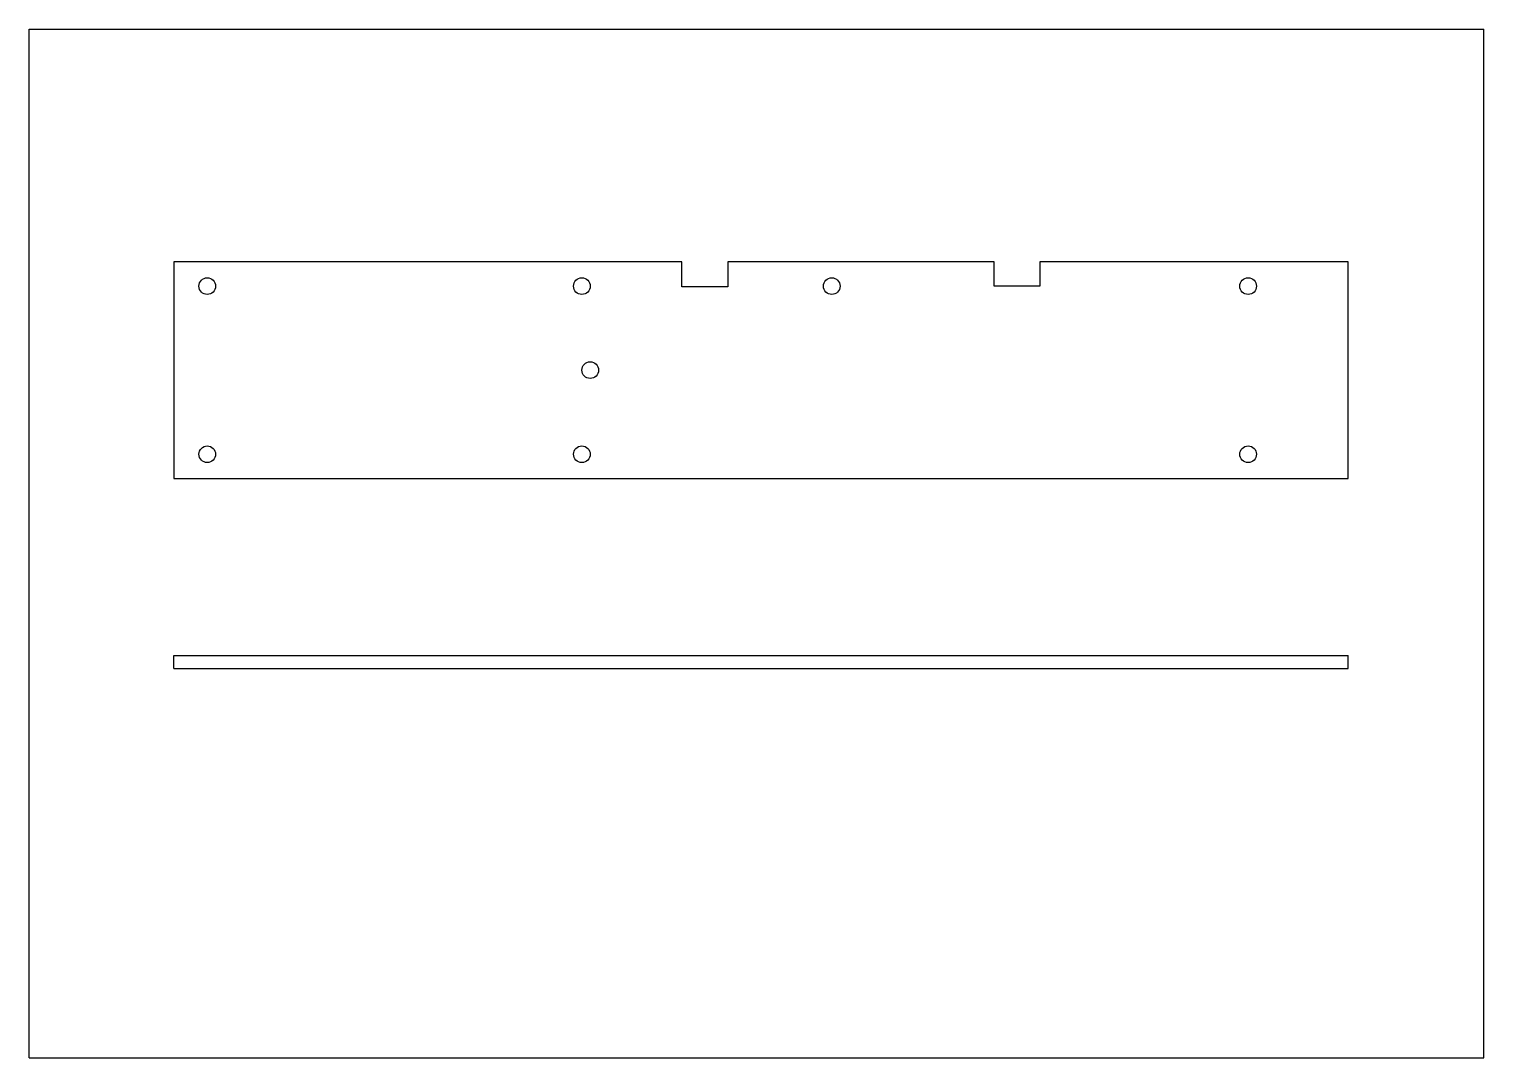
# Model space of a CAD drawing. Header units: inches. Extents: x 0 to 11.7, y 0 to 8.3.
import ezdxf

# ---------------------------------------------------------------- set-up
doc = ezdxf.new("R2010")
doc.units = ezdxf.units.IN
doc.header["$LTSCALE"] = 0.64311
doc.header["$MEASUREMENT"] = 0
doc.layers.get('0').update_dxf_attribs({"linetype": 'CONTINUOUS'})
doc.layers.add('02___PRT_ALL_AXES', color=7, linetype='CONTINUOUS')

msp = doc.modelspace()

# ---------------------------------------------------------------- linework, layer by layer
at = {"color": 7, "linetype": 'CONTINUOUS'}
for p, q in [((0, 0), (0, 8.268)), ((0, 8.268), (11.693, 8.268)), ((11.693, 0), (11.693, 8.268)), ((0, 0), (11.693, 0))]:
    msp.add_line(p, q, dxfattribs=at)
at = {"layer": '02___PRT_ALL_AXES', "color": 7, "linetype": 'CONTINUOUS'}
for p, q in [((1.164, 6.397), (1.164, 4.656)), ((5.246, 6.397), (1.164, 6.397)), ((5.246, 6.196), (5.246, 6.397)), ((5.615, 6.397), (5.615, 6.196)), ((7.756, 6.397), (5.615, 6.397)), ((7.756, 6.202), (7.756, 6.397)), ((10.601, 6.397), (8.124, 6.397)), ((8.124, 6.397), (8.124, 6.202)), ((10.601, 4.656), (10.601, 6.397)), ((8.124, 6.202), (7.756, 6.202)), ((5.615, 6.196), (5.246, 6.196)), ((1.164, 4.656), (10.601, 4.656)), ((1.164, 3.128), (1.164, 3.235)), ((1.164, 3.235), (10.601, 3.235)), ((10.601, 3.128), (10.601, 3.235)), ((1.164, 3.128), (10.601, 3.128))]:
    msp.add_line(p, q, dxfattribs=at)
for centre in [(1.432, 6.202), (4.443, 6.202), (6.451, 6.202), (9.798, 6.202), (4.51, 5.527), (1.432, 4.851), (4.443, 4.851), (9.798, 4.851)]:
    msp.add_circle(centre, 0.0669, dxfattribs=at)

doc.saveas('drawing.dxf')
